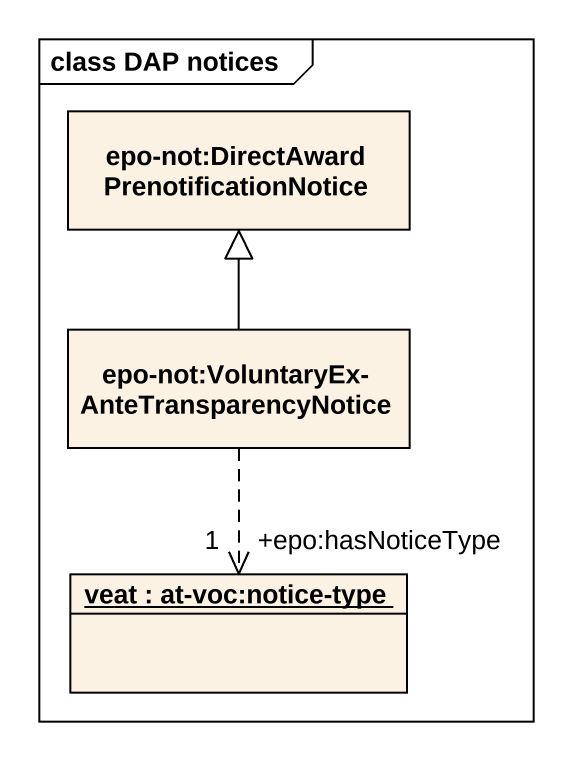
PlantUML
@startuml
mainframe class DAP notices
hide circle
hide empty members
class "epo-not:DirectAwardPrenotificationNotice" as epo_not_DirectAwardPrenotifi
class "epo-not:VoluntaryEx-AnteTransparencyNotice" as epo_not_VoluntaryEx
object "veat : at-voc:notice-type" as veat
epo_not_VoluntaryEx -up-|> epo_not_DirectAwardPrenotifi
epo_not_VoluntaryEx ..> "+epo:hasNoticeType\n1" veat
@enduml
